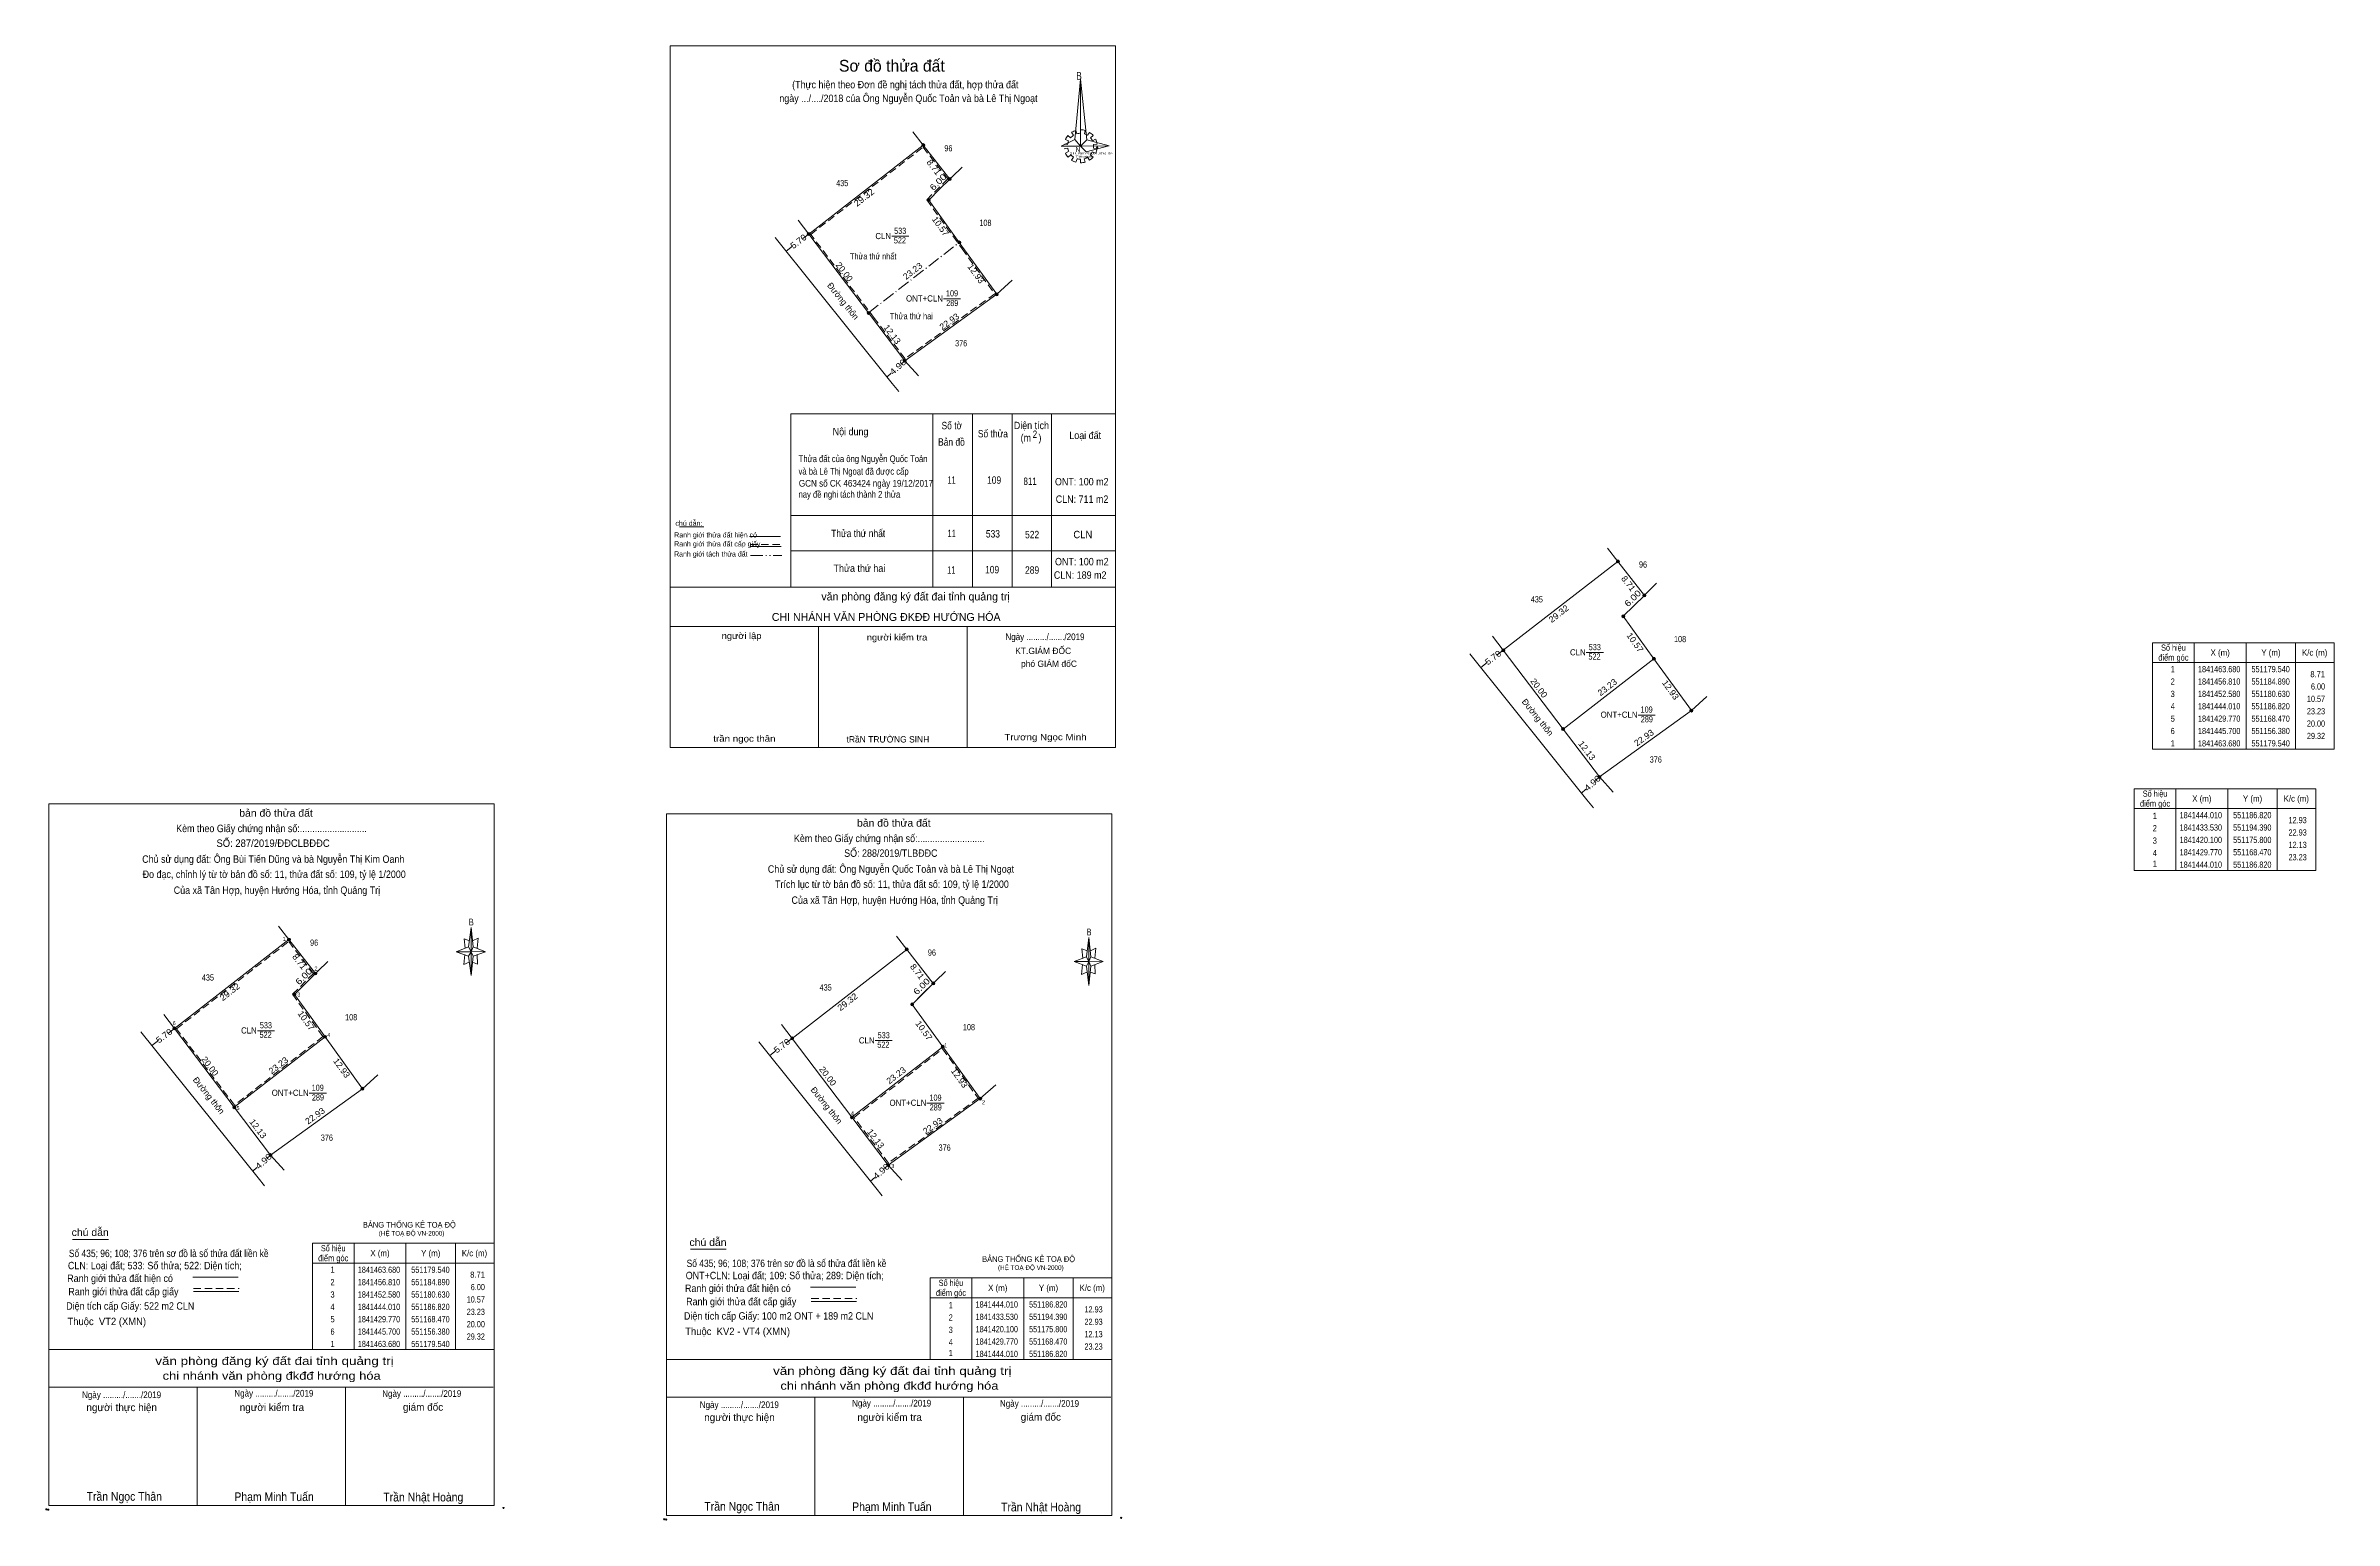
# Model space of a CAD drawing. Header units: metres. Extents: x 547658 to 551324, y 1840541 to 1841634.
# Drawn here: x 550861.8 to 551324.3, y 1841269.9 to 1841567.9 of the extents above; entities that cross this region are included whole.
import ezdxf
from ezdxf.enums import TextEntityAlignment as Align

# ---------------------------------------------------------------- set-up
doc = ezdxf.new("R2010")
doc.units = ezdxf.units.M
doc.header["$LTSCALE"] = 0.5
doc.header["$PDMODE"] = 32
doc.header["$PDSIZE"] = 0.25
for name, pattern in [('DASH_DOUBLE_DOT', [9.2, 5, -1.2, 0.3, -1.2, 0.3, -1.2]), ('DOT_DASHED', [7.7, 5, -1.2, 0.3, -1.2]), ('MEDIUM_DASHED', [4.5, 3, -1.5])]:
    doc.linetypes.add(name, pattern=pattern)
for name, color, linetype, lineweight in [('1', 7, 'Continuous', 13), ('10', 7, 'Continuous', 13), ('17', 7, 'Continuous', 13), ('32', 7, 'Continuous', 13), ('5', 7, 'Continuous', 13), ('6', 7, 'Continuous', 13), ('63', 7, 'Continuous', 13)]:
    doc.layers.add(name, color=color, linetype=linetype, lineweight=lineweight)
doc.layers.add('7', color=7, linetype='Continuous')

msp = doc.modelspace()

# ---------------------------------------------------------------- hatches: boundary and pattern name
at = {"layer": '63'}
for points in [[(551039.46, 1841547.81, 1), (551038.86, 1841547.81, 1)], [(551044.81, 1841540.94, 1), (551044.21, 1841540.94, 1)], [(551040.55, 1841536.71, 1), (551039.95, 1841536.71, 1)], [(551016.3, 1841529.83, 1), (551015.7, 1841529.83, 1)], [(551046.74, 1841528.14, 1), (551046.14, 1841528.14, 1)], [(551054.31, 1841517.66, 1), (551053.71, 1841517.66, 1)], [(551028.39, 1841513.9, 1), (551027.79, 1841513.9, 1)], [(551035.72, 1841504.23, 1), (551035.12, 1841504.23, 1)], [(551179.84, 1841463.68, 1), (551179.24, 1841463.68, 1)], [(551185.19, 1841456.81, 1), (551184.59, 1841456.81, 1)], [(551180.93, 1841452.58, 1), (551180.33, 1841452.58, 1)], [(551156.68, 1841445.7, 1), (551156.08, 1841445.7, 1)], [(551187.12, 1841444.01, 1), (551186.52, 1841444.01, 1)], [(551194.69, 1841433.53, 1), (551194.09, 1841433.53, 1)], [(551168.77, 1841429.77, 1), (551168.17, 1841429.77, 1)], [(551176.1, 1841420.1, 1), (551175.5, 1841420.1, 1)], [(550911.27, 1841387.25, 1), (550910.67, 1841387.25, 1)], [(551036.12, 1841385.24, 1), (551035.52, 1841385.24, 1)], [(550916.62, 1841380.38, 1), (550916.02, 1841380.38, 1)], [(551041.47, 1841378.37, 1), (551040.87, 1841378.37, 1)], [(550912.36, 1841376.15, 1), (550911.76, 1841376.15, 1)], [(551037.21, 1841374.14, 1), (551036.61, 1841374.14, 1)], [(550888.11, 1841369.27, 1), (550887.51, 1841369.27, 1)], [(550918.55, 1841367.58, 1), (550917.95, 1841367.58, 1)], [(551012.96, 1841367.26, 1), (551012.36, 1841367.26, 1)], [(551043.4, 1841365.57, 1), (551042.8, 1841365.57, 1)], [(550926.12, 1841357.1, 1), (550925.52, 1841357.1, 1)], [(551050.97, 1841355.09, 1), (551050.37, 1841355.09, 1)], [(550900.2, 1841353.34, 1), (550899.6, 1841353.34, 1)], [(551025.05, 1841351.33, 1), (551024.45, 1841351.33, 1)], [(550907.53, 1841343.67, 1), (550906.93, 1841343.67, 1)], [(551032.38, 1841341.66, 1), (551031.78, 1841341.66, 1)]]:
    msp.add_hatch(color=256, dxfattribs=at).paths.add_polyline_path(points)

# ---------------------------------------------------------------- linework, layer by layer
at = {"layer": '1'}
for p, q in [((551068.54, 1841548.65), (551067.89, 1841548.92)), ((551068.37, 1841549.74), (551068.91, 1841549.26)), ((551069.52, 1841549.79), (551069.13, 1841550.38)), ((551070.02, 1841550.79), (551070.2, 1841550.08)), ((551070.94, 1841550.2), (551070.96, 1841550.93)), ((551071.9, 1841550.79), (551071.73, 1841550.06)), ((551072.38, 1841549.79), (551072.77, 1841550.38)), ((551073.49, 1841549.74), (551072.95, 1841549.29)), ((551073.34, 1841548.67), (551073.99, 1841548.99)), ((551067.6, 1841548.03), (551068.32, 1841547.92)), ((551068.32, 1841547.19), (551067.6, 1841547.08)), ((551067.89, 1841546.19), (551068.54, 1841546.51)), ((551068.98, 1841545.83), (551068.41, 1841545.37)), ((551069.13, 1841544.76), (551069.5, 1841545.39)), ((551070.24, 1841545.05), (551070.02, 1841544.35)), ((551070.59, 1841547.6), (551071.29, 1841547.6)), ((551070.94, 1841544.23), (551070.94, 1841544.94)), ((551071.66, 1841545.05), (551071.88, 1841544.37)), ((551072.77, 1841544.76), (551072.38, 1841545.37)), ((551072.9, 1841545.83), (551073.49, 1841545.39)), ((551074.02, 1841546.17), (551073.3, 1841546.44)), ((551074.3, 1841548.03), (551073.56, 1841547.92)), ((551073.56, 1841547.19), (551074.3, 1841547.08)), ((551012.36, 1841493.49), (551078.01, 1841493.49)), ((551012.36, 1841493.49), (551012.36, 1841458.44)), ((551041.1, 1841493.49), (551041.1, 1841458.44)), ((551049.1, 1841493.49), (551049.1, 1841458.44)), ((551057.1, 1841493.49), (551057.1, 1841458.44)), ((551065.1, 1841493.49), (551065.1, 1841458.44)), ((551012.36, 1841472.92), (551078.01, 1841472.92)), ((551012.36, 1841465.78), (551078.06, 1841465.78)), ((550988.01, 1841458.45), (551078.01, 1841458.45)), ((550988.01, 1841457.67), (550988.01, 1841426.08)), ((551012.36, 1841458.44), (551078.01, 1841458.44)), ((550988.01, 1841450.51), (551078.01, 1841450.51)), ((551018.01, 1841450.51), (551018.01, 1841426.08)), ((551048.01, 1841450.51), (551048.01, 1841426.08))]:
    msp.add_line(p, q, dxfattribs=at)
for points in [[(550988.01, 1841426.08), (550988.01, 1841567.88), (551078.01, 1841567.88), (551078.01, 1841426.08)], [(550988.01, 1841426.08), (550988.01, 1841567.88), (551078.01, 1841567.88), (551078.01, 1841426.08)], [(551070.9, 1841561.13), (551070.94, 1841547.62), (551069.76, 1841548.97)], [(551070.9, 1841561.13), (551070.94, 1841547.62), (551072.18, 1841548.88)], [(551067.01, 1841547.62), (551069.76, 1841548.97), (551070.94, 1841547.62)], [(551076.7, 1841547.67), (551070.94, 1841547.62), (551072.18, 1841548.88)], [(551076.66, 1841547.69), (551072.07, 1841546.46), (551070.94, 1841547.62)], [(551179.54, 1841463.68), (551184.89, 1841456.81), (551180.63, 1841452.58), (551186.82, 1841444.01), (551168.47, 1841429.77), (551156.38, 1841445.7)], [(551186.82, 1841444.01), (551194.39, 1841433.53), (551175.8, 1841420.1), (551168.47, 1841429.77)], [(550910.97, 1841387.25), (550916.32, 1841380.38), (550912.06, 1841376.15), (550918.25, 1841367.58), (550899.9, 1841353.34), (550887.81, 1841369.27)], [(551035.82, 1841385.24), (551041.17, 1841378.37), (551036.91, 1841374.14), (551043.1, 1841365.57), (551024.75, 1841351.33), (551012.66, 1841367.26)], [(550918.25, 1841367.58), (550925.82, 1841357.1), (550907.23, 1841343.67), (550899.9, 1841353.34)], [(551043.1, 1841365.57), (551050.67, 1841355.09), (551032.08, 1841341.66), (551024.75, 1841351.33)]]:
    msp.add_lwpolyline(points, close=True, dxfattribs=at)
at = {"layer": '1', "linetype": 'MEDIUM_DASHED'}
for points in [[(551029.33, 1841512.76), (551016.42, 1841529.77), (551039.11, 1841547.39), (551044.11, 1841540.97), (551039.86, 1841536.74), (551046.99, 1841526.87)], [(551046.99, 1841526.87), (551053.59, 1841517.73), (551035.48, 1841504.64), (551029.33, 1841512.76)]]:
    msp.add_lwpolyline(points, dxfattribs=at)
for points in [[(550910.92, 1841386.83), (550915.92, 1841380.41), (550911.67, 1841376.18), (550917.84, 1841367.64), (550899.96, 1841353.76), (550888.23, 1841369.21)], [(551043.04, 1841365.14), (551050.25, 1841355.16), (551032.14, 1841342.07), (551025.17, 1841351.27)]]:
    msp.add_lwpolyline(points, close=True, dxfattribs=at)
at = {"layer": '1'}
for centre, major_axis, start_param, end_param in [((551070.9514, 1841547.5776), (3.3649, 0), 2.43958176, 2.72400246), ((551070.9514, 1841547.5776), (2.6372, 0), 2.13373541, 2.44496261), ((551070.9514, 1841547.5776), (3.3649, 0), 1.84955988, 2.13900916), ((551070.9514, 1841547.5776), (2.6372, 0), 1.56985589, 1.85611068), ((551070.9514, 1841547.5776), (3.3649, 0), 1.27924208, 1.56332225), ((551070.9514, 1841547.5776), (2.6372, 0), 1.00270906, 1.2755622), ((551070.9514, 1841547.5776), (3.3649, 0), 0.71056237, 0.99687234), ((551070.9514, 1841547.5776), (2.6372, 0), 0.42678376, 0.70646463), ((551070.9514, 1841547.5776), (3.3649, 0), 0.1390515, 0.43393316), ((551070.9514, 1841547.5776), (3.3649, 0), 3.56988637, 3.85691866), ((551070.9514, 1841547.5776), (2.6372, 0), 2.72368549, 3.01515824), ((551070.9514, 1841547.5776), (2.6372, 0), 3.28229955, 3.56105054), ((551070.9514, 1841547.5776), (2.6372, 0), 3.86077574, 4.13258255), ((551070.9321, 1841547.5576), (3.3649, 0), 4.1470906, 4.43659307), ((551070.9514, 1841547.5776), (2.6372, 0), 4.43854677, 4.71314001), ((551070.9514, 1841547.5776), (3.3649, 0), 4.71301008, 4.99761054), ((551070.9514, 1841547.5776), (2.6372, 0), 4.99087134, 5.28933161), ((551070.9514, 1841547.5776), (3.3649, 0), 5.28561416, 5.56798705), ((551070.9514, 1841547.5776), (2.6372, 0), 5.56137327, 5.83951437), ((551070.9514, 1841547.5776), (2.6372, 0), 6.13558388, 6.41618463), ((551070.9514, 1841547.5776), (3.3649, 0), 5.85230288, 6.13839648)]:
    msp.add_ellipse(centre, major_axis=major_axis, ratio=0.995001, start_param=start_param, end_param=end_param, dxfattribs=at)
msp.add_point((551074.3, 1841547.35), dxfattribs=at)
at = {"layer": '10'}
for p, q in [((551037.06, 1841550.5), (551039.16, 1841547.81)), ((551039.16, 1841547.81), (551044.51, 1841540.94)), ((551044.51, 1841540.94), (551044.97, 1841541.39)), ((551044.97, 1841541.39), (551046.99, 1841543.38)), ((551013.85, 1841532.67), (551016, 1841529.83)), ((551035.42, 1841504.23), (551054.01, 1841517.66)), ((551057.13, 1841520.48), (551054.01, 1841517.66)), ((551035.42, 1841504.23), (551038.19, 1841501.18)), ((551177.44, 1841466.37), (551179.54, 1841463.68)), ((551179.54, 1841463.68), (551184.89, 1841456.81)), ((551184.89, 1841456.81), (551185.35, 1841457.26)), ((551185.35, 1841457.26), (551187.37, 1841459.25)), ((551154.23, 1841448.54), (551156.38, 1841445.7)), ((551175.8, 1841420.1), (551194.39, 1841433.53)), ((551197.51, 1841436.35), (551194.39, 1841433.53)), ((551175.8, 1841420.1), (551178.57, 1841417.05)), ((550908.87, 1841389.94), (550910.97, 1841387.25)), ((550910.97, 1841387.25), (550916.32, 1841380.38)), ((551033.72, 1841387.93), (551035.82, 1841385.24)), ((550916.78, 1841380.83), (550918.8, 1841382.82)), ((551035.82, 1841385.24), (551041.17, 1841378.37)), ((550916.32, 1841380.38), (550916.78, 1841380.83)), ((551041.17, 1841378.37), (551041.63, 1841378.82)), ((551041.63, 1841378.82), (551043.65, 1841380.81)), ((550885.66, 1841372.11), (550887.81, 1841369.27)), ((551010.51, 1841370.1), (551012.66, 1841367.26)), ((550928.94, 1841359.92), (550925.82, 1841357.1)), ((550907.23, 1841343.67), (550925.82, 1841357.1)), ((551032.08, 1841341.66), (551050.67, 1841355.09)), ((551053.79, 1841357.91), (551050.67, 1841355.09)), ((550907.23, 1841343.67), (550910, 1841340.62)), ((551032.08, 1841341.66), (551034.85, 1841338.61))]:
    msp.add_line(p, q, dxfattribs=at)
for points in [[(551016, 1841529.83), (551028.09, 1841513.9), (551035.42, 1841504.23)], [(551156.38, 1841445.7), (551168.47, 1841429.77), (551175.8, 1841420.1)], [(550887.81, 1841369.27), (550899.9, 1841353.34), (550907.23, 1841343.67)], [(551012.66, 1841367.26), (551024.75, 1841351.33), (551032.08, 1841341.66)]]:
    msp.add_lwpolyline(points, dxfattribs=at)
at = {"layer": '17'}
for p, q in [((550989.87, 1841470.63), (550994.84, 1841470.63)), ((550867.25, 1841326.64), (550874.49, 1841326.64)), ((550992.1, 1841324.63), (550999.34, 1841324.63))]:
    msp.add_line(p, q, dxfattribs=at)
at = {"layer": '32'}
for p, q in [((551016, 1841529.83), (551039.16, 1841547.81)), ((551032.9, 1841499.63), (551009.25, 1841529.13)), ((551034.2, 1841498.01), (551032.9, 1841499.63)), ((551156.38, 1841445.7), (551179.54, 1841463.68)), ((551173.28, 1841415.5), (551149.63, 1841445)), ((551168.47, 1841429.77), (551186.82, 1841444.01)), ((551174.58, 1841413.88), (551173.28, 1841415.5)), ((550887.81, 1841369.27), (550910.97, 1841387.25)), ((551012.66, 1841367.26), (551035.82, 1841385.24)), ((550904.71, 1841339.07), (550881.06, 1841368.57)), ((550899.9, 1841353.34), (550918.25, 1841367.58)), ((551029.56, 1841337.06), (551005.91, 1841366.56)), ((551024.75, 1841351.33), (551043.1, 1841365.57)), ((550906.01, 1841337.45), (550904.71, 1841339.07)), ((551030.86, 1841335.44), (551029.56, 1841337.06))]:
    msp.add_line(p, q, dxfattribs=at)
at = {"layer": '32', "linetype": 'DOT_DASHED'}
msp.add_line((551028.09, 1841513.9), (551046.44, 1841528.14), dxfattribs=at)
at = {"layer": '32'}
for points in [[(551040.25, 1841536.71), (551042.44, 1841538.88), (551044.51, 1841540.94)], [(551040.25, 1841536.71), (551046.44, 1841528.14), (551054.01, 1841517.66)], [(551180.63, 1841452.58), (551182.82, 1841454.75), (551184.89, 1841456.81)], [(551180.63, 1841452.58), (551186.82, 1841444.01), (551194.39, 1841433.53)], [(550912.06, 1841376.15), (550914.25, 1841378.32), (550916.32, 1841380.38)], [(551036.91, 1841374.14), (551039.1, 1841376.31), (551041.17, 1841378.37)], [(550912.06, 1841376.15), (550918.25, 1841367.58), (550925.82, 1841357.1)], [(551036.91, 1841374.14), (551043.1, 1841365.57), (551050.67, 1841355.09)]]:
    msp.add_lwpolyline(points, dxfattribs=at)
at = {"layer": '5'}
for p, q in [((550947.28, 1841385.79), (550947.78, 1841389.69)), ((551072.13, 1841383.78), (551072.63, 1841387.68)), ((550947.28, 1841383.89), (550944.78, 1841384.79)), ((550948.18, 1841383.89), (550947.78, 1841379.99)), ((550949.08, 1841382.29), (550948.08, 1841382.69)), ((550948.18, 1841385.79), (550950.68, 1841384.79)), ((550948.98, 1841384.19), (550949.08, 1841382.29)), ((551072.13, 1841381.88), (551069.63, 1841382.78)), ((551073.03, 1841383.78), (551075.53, 1841382.78)), ((551073.03, 1841381.88), (551072.63, 1841377.98)), ((551073.93, 1841380.28), (551072.93, 1841380.68)), ((551073.83, 1841382.18), (551073.93, 1841380.28)), ((550862.41, 1841304.35), (550952.41, 1841304.35)), ((550987.26, 1841302.34), (551077.26, 1841302.34)), ((550862.41, 1841296.75), (550952.21, 1841296.75)), ((550862.41, 1841296.75), (550952.21, 1841296.75)), ((550862.41, 1841296.75), (550952.21, 1841296.75)), ((550892.41, 1841272.85), (550892.41, 1841296.75)), ((550922.41, 1841272.85), (550922.41, 1841296.75)), ((550987.26, 1841294.74), (551077.06, 1841294.74)), ((550987.26, 1841294.74), (551077.06, 1841294.74)), ((550987.26, 1841294.74), (551077.06, 1841294.74)), ((551017.26, 1841270.84), (551017.26, 1841294.74)), ((551047.26, 1841270.84), (551047.26, 1841294.74))]:
    msp.add_line(p, q, dxfattribs=at)
for points in [[(550988.02, 1841567.89), (551078.02, 1841567.89), (551078.02, 1841426.09), (550988.02, 1841426.09)], [(550862.41, 1841414.65), (550952.41, 1841414.65), (550952.41, 1841272.85), (550862.41, 1841272.85)], [(550987.26, 1841412.64), (551077.26, 1841412.64), (551077.26, 1841270.84), (550987.26, 1841270.84)], [(550947.78, 1841389.69), (550948.18, 1841385.79), (550947.78, 1841384.79)], [(551072.63, 1841387.68), (551073.03, 1841383.78), (551072.63, 1841382.78)], [(550947.78, 1841384.79), (550944.78, 1841384.79), (550947.28, 1841385.79), (550948.18, 1841383.89), (550950.68, 1841384.79), (550947.78, 1841384.89)], [(550947.78, 1841384.79), (550947.78, 1841379.99), (550947.28, 1841383.89)], [(551072.63, 1841382.78), (551069.63, 1841382.78), (551072.13, 1841383.78), (551073.03, 1841381.88), (551075.53, 1841382.78), (551072.63, 1841382.88)], [(551072.63, 1841382.78), (551072.63, 1841377.98), (551072.13, 1841381.88)]]:
    msp.add_lwpolyline(points, close=True, dxfattribs=at)
for points in [[(550947.48, 1841386.99), (550946.38, 1841387.39), (550946.58, 1841385.49)], [(550948.08, 1841386.99), (550949.18, 1841387.49), (550948.98, 1841385.49)], [(550947.78, 1841384.79), (550947.28, 1841385.79), (550944.78, 1841384.79)], [(550946.48, 1841384.19), (550946.28, 1841382.19), (550947.38, 1841382.69)], [(550947.78, 1841384.79), (550948.18, 1841383.89), (550950.68, 1841384.79)], [(551072.63, 1841382.78), (551072.13, 1841383.78), (551069.63, 1841382.78)], [(551072.33, 1841384.98), (551071.23, 1841385.38), (551071.43, 1841383.48)], [(551072.63, 1841382.78), (551073.03, 1841381.88), (551075.53, 1841382.78)], [(551072.93, 1841384.98), (551074.03, 1841385.48), (551073.83, 1841383.48)], [(551071.33, 1841382.18), (551071.13, 1841380.18), (551072.23, 1841380.68)], [(550952.41, 1841272.85), (550862.41, 1841272.85), (550862.41, 1841296.75)], [(551077.26, 1841270.84), (550987.26, 1841270.84), (550987.26, 1841294.74)]]:
    msp.add_lwpolyline(points, dxfattribs=at)
for p in [(550861.94, 1841272.07), (550862.34, 1841272.01), (550986.79, 1841270.06), (550987.19, 1841270)]:
    msp.add_point(p, dxfattribs=at)
at = {"layer": '6'}
for p, q in [((551004.06, 1841468.71), (551010.33, 1841468.71)), ((551004.16, 1841466.7), (551010.42, 1841466.7)), ((550891.54, 1841319.02), (550900.68, 1841319.02)), ((550891.68, 1841316.08), (550900.82, 1841316.08)), ((551016.39, 1841317.01), (551025.53, 1841317.01)), ((551016.53, 1841314.07), (551025.67, 1841314.07))]:
    msp.add_line(p, q, dxfattribs=at)
at = {"layer": '6', "linetype": 'MEDIUM_DASHED'}
for p, q in [((551004.16, 1841467.12), (551010.47, 1841467.12)), ((550891.68, 1841316.7), (550900.88, 1841316.7)), ((551016.53, 1841314.69), (551025.73, 1841314.69))]:
    msp.add_line(p, q, dxfattribs=at)
at = {"layer": '6'}
for p in [(550954.31, 1841272.35), (551079.16, 1841270.34)]:
    msp.add_point(p, dxfattribs=at)
at = {"layer": '63'}
for p, q in [((551011.46, 1841526.38), (551012.76, 1841527.37)), ((551014.79, 1841528.91), (551016, 1841529.83)), ((551032.77, 1841529.38), (551036.23, 1841529.38)), ((551043.25, 1841516.75), (551046.71, 1841516.75)), ((551034.66, 1841503.54), (551035.42, 1841504.23)), ((551031.83, 1841500.97), (551032.69, 1841501.75)), ((551296.01, 1841447.24), (551296.01, 1841425.74)), ((551306.51, 1841447.24), (551306.51, 1841425.74)), ((551316.51, 1841447.24), (551316.51, 1841425.74)), ((551151.84, 1841442.25), (551153.14, 1841443.24)), ((551155.17, 1841444.78), (551156.38, 1841445.7)), ((551173.15, 1841445.25), (551176.61, 1841445.25)), ((551287.61, 1841443.24), (551324.31, 1841443.24)), ((551183.63, 1841432.62), (551187.09, 1841432.62)), ((551175.04, 1841419.41), (551175.8, 1841420.1)), ((551172.21, 1841416.84), (551173.07, 1841417.62)), ((551292.3, 1841417.73), (551292.3, 1841401.23)), ((551302.8, 1841417.73), (551302.8, 1841401.23)), ((551312.8, 1841417.73), (551312.8, 1841401.23)), ((551283.9, 1841413.73), (551320.6, 1841413.73)), ((550886.6, 1841368.35), (550887.81, 1841369.27)), ((550904.58, 1841368.82), (550908.04, 1841368.82)), ((550883.27, 1841365.82), (550884.57, 1841366.81)), ((551008.12, 1841363.81), (551009.42, 1841364.8)), ((551011.45, 1841366.34), (551012.66, 1841367.26)), ((551029.43, 1841366.81), (551032.89, 1841366.81)), ((550915.06, 1841356.19), (550918.52, 1841356.19)), ((551039.91, 1841354.18), (551043.37, 1841354.18)), ((550903.64, 1841340.41), (550904.5, 1841341.19)), ((550906.47, 1841342.98), (550907.23, 1841343.67)), ((551031.32, 1841340.97), (551032.08, 1841341.66)), ((551028.49, 1841338.4), (551029.35, 1841339.18)), ((550924.11, 1841325.85), (550924.11, 1841304.35)), ((550934.61, 1841325.85), (550934.61, 1841304.35)), ((550944.61, 1841325.85), (550944.61, 1841304.35)), ((550915.71, 1841321.85), (550952.41, 1841321.85)), ((551048.96, 1841318.84), (551048.96, 1841302.34)), ((551059.46, 1841318.84), (551059.46, 1841302.34)), ((551069.46, 1841318.84), (551069.46, 1841302.34)), ((551040.56, 1841314.84), (551077.26, 1841314.84))]:
    msp.add_line(p, q, dxfattribs=at)
at = {"layer": '63', "linetype": 'DASH_DOUBLE_DOT'}
msp.add_line((551004.25, 1841464.89), (551010.55, 1841464.89), dxfattribs=at)
at = {"layer": '63'}
for points in [[(551287.61, 1841447.24), (551324.31, 1841447.24), (551324.31, 1841425.74), (551287.61, 1841425.74)], [(551283.9, 1841417.73), (551320.6, 1841417.73), (551320.6, 1841401.23), (551283.9, 1841401.23)], [(550915.71, 1841325.85), (550952.41, 1841325.85), (550952.41, 1841304.35), (550915.71, 1841304.35)], [(551040.56, 1841318.84), (551077.26, 1841318.84), (551077.26, 1841302.34), (551040.56, 1841302.34)]]:
    msp.add_lwpolyline(points, close=True, dxfattribs=at)
for centre in [(551039.16, 1841547.81), (551044.51, 1841540.94), (551040.25, 1841536.71), (551016, 1841529.83), (551046.44, 1841528.14), (551054.01, 1841517.66), (551028.09, 1841513.9), (551035.42, 1841504.23), (551179.54, 1841463.68), (551184.89, 1841456.81), (551180.63, 1841452.58), (551156.38, 1841445.7), (551186.82, 1841444.01), (551194.39, 1841433.53), (551168.47, 1841429.77), (551175.8, 1841420.1), (550910.97, 1841387.25), (551035.82, 1841385.24), (550916.32, 1841380.38), (551041.17, 1841378.37), (550912.06, 1841376.15), (551036.91, 1841374.14), (550887.81, 1841369.27), (550918.25, 1841367.58), (551012.66, 1841367.26), (551043.1, 1841365.57), (550925.82, 1841357.1), (551050.67, 1841355.09), (550899.9, 1841353.34), (551024.75, 1841351.33), (550907.23, 1841343.67), (551032.08, 1841341.66)]:
    msp.add_circle(centre, 0.3, dxfattribs=at)

# ---------------------------------------------------------------- texts
at = {"layer": '1'}
msp.add_text('Sơ đồ thửa đất', height=2.38, dxfattribs=at).set_placement((551032.81, 1841562.66), align=Align.CENTER)
for s, height, width, p in [('B', 1.585, 0.8, (551070.06, 1841561.02)), ('CHI NHÁNH VPĐKĐĐ-HƯỚNG HÓA', 0.3749, 0.95, (551068.75, 1841545.95)), ('TỈNH quảng trị', 0.375, 1.05, (551069.96, 1841545.3)), ('N', 0.9904, 0.9, (551069.9, 1841546.45)), ('BẢNG THỐNG KÊ TOẠ ĐỘ ', 1.15, 0.95, (550925.91, 1841329.02)), ('(HỆ TOẠ ĐỘ VN-2000)', 0.93, 0.9, (550929.11, 1841327.4)), ('BẢNG THỐNG KÊ TOẠ ĐỘ ', 1.15, 0.95, (551051.06, 1841322.09)), ('(HỆ TOẠ ĐỘ VN-2000)', 0.93, 0.9, (551054.26, 1841320.47))]:
    msp.add_text(s, height=height, dxfattribs=dict(at, width=width)).set_placement(p)
for s, width, p in [('435', 0.85, (551022.775, 1841539.51)), ('533', 0.85, (551034.495, 1841529.86)), ('CLN', 0.95, (551031.065, 1841528.81)), ('522', 0.85, (551034.435, 1841527.94)), ('ONT+CLN', 0.95, (551039.4, 1841516.2)), ('109', 0.85, (551044.97, 1841517.23)), ('289', 0.85, (551045.01, 1841515.27)), ('435', 0.85, (551163.155, 1841455.38)), ('533', 0.85, (551174.875, 1841445.73)), ('CLN', 0.95, (551171.445, 1841444.68)), ('522', 0.85, (551174.815, 1841443.81)), ('ONT+CLN', 0.95, (551179.78, 1841432.07)), ('109', 0.85, (551185.35, 1841433.1)), ('289', 0.85, (551185.39, 1841431.14)), ('435', 0.85, (550894.585, 1841378.95)), ('435', 0.85, (551019.435, 1841376.94)), ('CLN', 0.95, (550902.875, 1841368.25)), ('522', 0.85, (550906.245, 1841367.38)), ('533', 0.85, (550906.305, 1841369.3)), ('533', 0.85, (551031.155, 1841367.29)), ('CLN', 0.95, (551027.725, 1841366.24)), ('522', 0.85, (551031.095, 1841365.37)), ('ONT+CLN', 0.95, (550911.21, 1841355.64)), ('109', 0.85, (550916.78, 1841356.67)), ('289', 0.85, (550916.82, 1841354.71)), ('ONT+CLN', 0.95, (551036.06, 1841353.63)), ('109', 0.85, (551041.63, 1841354.66)), ('289', 0.85, (551041.67, 1841352.7))]:
    msp.add_text(s, height=1.25, dxfattribs=dict(at, width=width)).set_placement(p, align=Align.CENTER)
for s, height, p in [('văn phòng đăng ký đất đai tỉnh quảng trị', 1.6, (551056.63, 1841455.78)), ('CHI NHÁNH VĂN PHÒNG ĐKĐĐ HƯỚNG HÓA', 1.6, (551054.77, 1841451.64)), ('KT.GIÁM ĐỐC', 1.28, (551069.05, 1841444.95)), ('phó GIÁM đốC', 1.28, (551070.22, 1841442.35)), ('tRầN TRƯỜNG SINH', 1.28, (551040.37, 1841427.07))]:
    msp.add_text(s, height=height, dxfattribs=at).set_placement(p, align=Align.RIGHT)
for s, width, p in [('người lập', 1.1, (551006.46, 1841448)), ('người kiểm tra', 1.1, (551039.96, 1841447.69)), ('trần ngọc thân', 1.15, (551009.3, 1841427.22)), ('Trương Ngọc Minh', 1.15, (551072.17, 1841427.52))]:
    msp.add_text(s, height=1.28, dxfattribs=dict(at, width=width)).set_placement(p, align=Align.RIGHT)
at = {"layer": '32'}
for s, width, p in [('1', 0.85, (550910.025, 1841386.98)), ('2', 0.9, (550916.43, 1841380.98)), ('3', 0.9, (550912.965, 1841375.73)), ('6', 0.9, (550887.77, 1841369.95)), ('4', 0.9, (550919.015, 1841367.55)), ('1', 0.85, (551043.705, 1841365.47)), ('2', 0.9, (551051.32, 1841353.94)), ('5', 0.9, (550900.66, 1841352.77)), ('4', 0.9, (551024.845, 1841351.72)), ('3', 0.9, (551032.995, 1841341.06))]:
    msp.add_text(s, height=0.8, dxfattribs=dict(at, width=width)).set_placement(p, align=Align.CENTER)
at = {"layer": '5'}
for s, height, width, p in [('Kèm theo Giấy chứng nhận số:...........................', 1.5, 0.9, (550907.43, 1841408.95)), ('bản đồ thửa đất', 1.5, 1.05, (550908.35, 1841412.07)), ('bản đồ thửa đất', 1.5, 1.05, (551033.2, 1841410.06)), ('SỐ: 287/2019/ĐĐCLBĐĐC', 1.5, 0.95, (550907.755, 1841405.97)), ('Kèm theo Giấy chứng nhận số:...........................', 1.5, 0.9, (551032.28, 1841406.94)), ('SỐ: 288/2019/TLBĐĐC', 1.5, 0.9, (551032.6, 1841403.96)), ('Chủ sử dụng đất: Ông Bùi Tiến Dũng và bà Nguyễn Thị Kim Oanh', 1.5, 0.9, (550907.795, 1841402.75)), ('Đo đạc, chỉnh lý từ tờ bản đồ số: 11, thửa đất số: 109, tỷ lệ 1/2000 ', 1.5, 0.9, (550908.23, 1841399.69)), ('Chủ sử dụng đất: Ông Nguyễn Quốc Toản và bà Lê Thị Ngoạt', 1.5, 0.9, (551032.635, 1841400.74)), ('Của xã Tân Hợp, huyện Hướng Hóa, tỉnh Quảng Trị', 1.5, 0.9, (550908.53, 1841396.47)), ('Trích lục từ tờ bản đồ số: 11, thửa đất số: 109, tỷ lệ 1/2000 ', 1.5, 0.9, (551033.075, 1841397.68)), ('Của xã Tân Hợp, huyện Hướng Hóa, tỉnh Quảng Trị', 1.5, 0.9, (551033.38, 1841394.46)), ('B', 1.378, 0.75, (550947.815, 1841390.09)), ('B', 1.378, 0.75, (551072.665, 1841388.08)), ('văn phòng đăng ký đất đai tỉnh quảng trị', 1.62, 1.25, (550908.04, 1841301.26)), ('chi nhánh văn phòng đkđđ hướng hóa', 1.62, 1.2, (550907.465, 1841298.27)), ('văn phòng đăng ký đất đai tỉnh quảng trị', 1.62, 1.25, (551032.89, 1841299.25)), ('Ngày ........./......./2019', 1.35, 0.9, (550877.135, 1841294.55)), ('Ngày ........./......./2019', 1.35, 0.9, (550907.915, 1841294.87)), ('Ngày ........./......./2019', 1.35, 0.9, (550937.795, 1841294.81)), ('chi nhánh văn phòng đkđđ hướng hóa', 1.62, 1.2, (551032.315, 1841296.26)), ('Ngày ........./......./2019', 1.35, 0.9, (551001.985, 1841292.54)), ('Ngày ........./......./2019', 1.35, 0.9, (551032.765, 1841292.86)), ('Ngày ........./......./2019', 1.35, 0.9, (551062.645, 1841292.8)), ('Trần Ngọc Thân', 1.75, 0.9, (550877.68, 1841273.81)), ('Phạm Minh Tuấn', 1.75, 0.9, (550907.955, 1841273.75)), ('Trần Nhật Hoàng', 1.75, 0.9, (550938.115, 1841273.67)), ('Trần Ngọc Thân', 1.75, 0.9, (551002.525, 1841271.8)), ('Phạm Minh Tuấn', 1.75, 0.9, (551032.805, 1841271.74)), ('Trần Nhật Hoàng', 1.75, 0.9, (551062.965, 1841271.66))]:
    msp.add_text(s, height=height, dxfattribs=dict(at, width=width)).set_placement(p, align=Align.CENTER)
for s, p in [('người thực hiện', (550877.16, 1841291.93)), ('người kiểm tra', (550907.515, 1841291.95)), ('giám đốc', (550938.065, 1841292.01)), ('người thực hiện', (551002.01, 1841289.92)), ('người kiểm tra', (551032.365, 1841289.94)), ('giám đốc', (551062.915, 1841290))]:
    msp.add_text(s, height=1.5, dxfattribs=at).set_placement(p, align=Align.CENTER)
at = {"layer": '6'}
for s, height, width, p in [('Nội dung', 1.5, 0.9, (551020.85, 1841489.16)), ('Bản đồ', 1.5, 0.85, (551042.15, 1841487.06)), ('Số tờ', 1.5, 0.85, (551042.85, 1841490.38)), ('Số thửa', 1.5, 0.85, (551050.19, 1841488.74)), ('Diện tích', 1.5, 0.9, (551057.45, 1841490.4)), ('(m   )', 1.5, 0.9, (551058.83, 1841487.9)), ('2', 1.5, 0.8, (551061.27, 1841488.62)), ('Loại đất', 1.5, 0.9, (551068.67, 1841488.4)), ('Thửa đất của ông Nguyễn Quốc Toản', 1.36, 0.85, (551013.97, 1841483.74)), ('và bà Lê Thị Ngoạt đã được cấp ', 1.36, 0.85, (551013.95, 1841481.2)), ('GCN số CK 463424 ngày 19/12/2017', 1.36, 0.9, (551014.01, 1841478.78)), ('11', 1.5, 0.75, (551044.05, 1841479.36)), ('109', 1.5, 0.85, (551052.05, 1841479.36)), ('811', 1.5, 0.8, (551059.41, 1841479.12)), ('ONT: 100 m2', 1.5, 0.9, (551065.77, 1841479.04)), ('nay đề nghi tách thành 2 thửa', 1.36, 0.85, (551013.95, 1841476.55)), ('CLN: 711 m2', 1.5, 0.9, (551065.93, 1841475.5)), ('Thửa thứ nhất', 1.5, 0.85, (551020.55, 1841468.58)), ('Ranh giới tách thửa đất', 1.029, 0.9, (550988.8, 1841464.66)), ('Ranh giới thửa đất cấp giấy', 1.029, 0.9, (550988.81, 1841466.7)), ('Ranh giới thửa đất hiện có ', 1.029, 0.9, (550988.82, 1841468.51)), ('11', 1.5, 0.75, (551044.07, 1841468.58)), ('533', 1.5, 0.85, (551051.81, 1841468.5)), ('522', 1.5, 0.85, (551059.73, 1841468.34)), ('CLN', 1.5, 0.95, (551069.5, 1841468.35)), ('Thửa thứ hai', 1.5, 0.9, (551021.03, 1841461.54)), ('11', 1.5, 0.75, (551043.99, 1841461.18)), ('109', 1.5, 0.85, (551051.65, 1841461.26)), ('289', 1.5, 0.85, (551059.73, 1841461.18)), ('CLN: 189 m2', 1.5, 0.9, (551065.55, 1841460.16)), ('ONT: 100 m2', 1.5, 0.9, (551065.78, 1841462.88)), ('chú dẫn', 1.5, 1.05, (550867.05, 1841327.32)), ('chú dẫn', 1.5, 1.05, (550991.9, 1841325.31)), ('CLN: Loại đất; 533: Số thửa; 522: Diện tích;', 1.5, 0.9, (550866.3, 1841320.6)), ('Số 435; 96; 108; 376 trên sơ đồ là số thửa đất liền kề', 1.5, 0.85, (550866.48, 1841323.06)), ('Số 435; 96; 108; 376 trên sơ đồ là số thửa đất liền kề', 1.5, 0.85, (550991.33, 1841321.05)), ('Ranh giới thửa đất hiện có ', 1.5, 0.9, (550866.15, 1841318.02)), ('Ranh giới thửa đất hiện có ', 1.5, 0.9, (550991, 1841316.01)), ('ONT+CLN: Loại đất; 109: Số thửa; 289: Diện tích;', 1.5, 0.9, (550991.15, 1841318.59)), ('Diện tích cấp Giấy: 522 m2 CLN', 1.5, 0.9, (550865.94, 1841312.43)), ('Ranh giới thửa đất cấp giấy', 1.5, 0.9, (550866.38, 1841315.34)), ('Ranh giới thửa đất cấp giấy', 1.5, 0.9, (550991.23, 1841313.33)), ('Thuộc  VT2 (XMN)', 1.5, 0.95, (550866.2, 1841309.31)), ('Diện tích cấp Giấy: 100 m2 ONT + 189 m2 CLN', 1.5, 0.9, (550990.79, 1841310.42)), ('Thuộc  KV2 - VT4 (XMN)', 1.5, 0.95, (550991.05, 1841307.3))]:
    msp.add_text(s, height=height, dxfattribs=dict(at, width=width)).set_placement(p)
msp.add_text('chú dẫn:', height=1.029, dxfattribs=at).set_placement((550989.07, 1841470.87))
at = {"layer": '6', "width": 0.9}
msp.add_text('Ngày ........./......./2019', height=1.35, dxfattribs=at).set_placement((551063.755, 1841447.76), align=Align.CENTER)
at = {"layer": '63'}
for s, rotation, width, p in [('8.71', 307.91, 1.05, (551040.7822, 1841542.949)), ('6.00', 44.798, 1.2, (551042.5896, 1841539.8895)), ('29.32', 37.824, 1.1, (551027.5717, 1841536.7165)), ('10.57', 305.84, 1.05, (551042.1203, 1841531.0459)), ('5.70', 37.232, 1.1, (551014.3069, 1841527.8475)), ('20.00', 307.197, 1.05, (551022.7029, 1841521.8278)), ('23.23', 37.812, 1.05, (551037.3968, 1841521.8666)), ('12.93', 305.842, 1.05, (551049.2967, 1841521.471)), ('22.93', 35.846, 1.05, (551044.789, 1841511.6569)), ('12.13', 307.163, 1.05, (551032.3925, 1841509.1925)), ('4.90', 42.242, 1.15, (551034.4448, 1841502.5202)), ('8.71', 307.91, 1.05, (551181.1622, 1841458.819)), ('6.00', 44.798, 1.2, (551182.9696, 1841455.7595)), ('29.32', 37.824, 1.1, (551167.9517, 1841452.5865)), ('10.57', 305.84, 1.05, (551182.5003, 1841446.9159)), ('5.70', 37.232, 1.1, (551154.6869, 1841443.7175)), ('20.00', 307.197, 1.05, (551163.0829, 1841437.6978)), ('23.23', 37.812, 1.05, (551177.7768, 1841437.7366)), ('12.93', 305.842, 1.05, (551189.6767, 1841437.341)), ('22.93', 35.846, 1.05, (551185.169, 1841427.5269)), ('12.13', 307.163, 1.05, (551172.7725, 1841425.0625)), ('4.90', 42.242, 1.15, (551174.8248, 1841418.3902)), ('8.71', 307.91, 1.05, (550912.5922, 1841382.389)), ('8.71', 307.91, 1.05, (551037.4422, 1841380.379)), ('29.32', 37.824, 1.1, (550899.3817, 1841376.1565)), ('6.00', 44.798, 1.2, (550914.3996, 1841379.3295)), ('6.00', 44.798, 1.2, (551039.2496, 1841377.3195)), ('29.32', 37.824, 1.1, (551024.2317, 1841374.1465)), ('5.70', 37.232, 1.1, (550886.1169, 1841367.2875)), ('10.57', 305.84, 1.05, (550913.9303, 1841370.4859)), ('10.57', 305.84, 1.05, (551038.7803, 1841368.4759)), ('5.70', 37.232, 1.1, (551010.9669, 1841365.2775)), ('20.00', 307.197, 1.05, (550894.5129, 1841361.2678)), ('23.23', 37.812, 1.05, (550909.2068, 1841361.3066)), ('12.93', 305.842, 1.05, (550921.1067, 1841360.911)), ('20.00', 307.197, 1.05, (551019.3629, 1841359.2578)), ('23.23', 37.812, 1.05, (551034.0568, 1841359.2966)), ('12.93', 305.842, 1.05, (551045.9567, 1841358.901)), ('12.13', 307.163, 1.05, (550904.2026, 1841348.6325)), ('22.93', 35.846, 1.05, (550916.599, 1841351.0969)), ('22.93', 35.846, 1.05, (551041.449, 1841349.0869)), ('12.13', 307.163, 1.05, (551029.0525, 1841346.6225)), ('4.90', 42.242, 1.15, (550906.2548, 1841341.9602)), ('4.90', 42.242, 1.15, (551031.1048, 1841339.9502))]:
    msp.add_text(s, height=1.25, rotation=rotation, dxfattribs=dict(at, width=width)).set_placement(p, align=Align.CENTER)
for s, width, p in [('96', 0.85, (551044.24, 1841546.55)), ('108', 0.85, (551051.725, 1841531.48)), ('Thửa thứ nhất', 0.85, (551029.035, 1841524.72)), ('Thửa thứ hai', 0.9, (551036.755, 1841512.62)), ('376', 0.85, (551046.815, 1841507.14)), ('96', 0.85, (551184.62, 1841462.42)), ('108', 0.85, (551192.105, 1841447.35)), ('Số hiệu', 0.85, (551291.81, 1841445.62)), ('điểm góc', 0.9, (551291.81, 1841443.62)), (' 1', 0.75, (551291.46, 1841441.27)), ('1841463.680', 0.85, (551301.06, 1841441.27)), ('X (m)', 0.95, (551301.26, 1841444.62)), ('551179.540', 0.85, (551311.46, 1841441.27)), ('Y (m)', 0.95, (551311.515, 1841444.62)), ('K/c (m)', 0.95, (551320.355, 1841444.62)), (' 2', 0.85, (551291.465, 1841438.77)), ('1841456.810', 0.85, (551301.06, 1841438.77)), ('551184.890', 0.85, (551311.46, 1841438.77)), (' 4', 0.85, (551291.46, 1841433.77)), (' 3', 0.8, (551291.455, 1841436.27)), ('1841452.580', 0.85, (551301.06, 1841436.27)), ('1841444.010', 0.85, (551301.06, 1841433.77)), ('551180.630', 0.85, (551311.46, 1841436.27)), ('551186.820', 0.85, (551311.46, 1841433.77)), (' 5', 0.8, (551291.465, 1841431.27)), (' 6', 0.85, (551291.465, 1841428.77)), ('1841429.770', 0.85, (551301.06, 1841431.27)), ('1841445.700', 0.85, (551301.06, 1841428.77)), ('551168.470', 0.85, (551311.46, 1841431.27)), ('551156.380', 0.85, (551311.46, 1841428.77)), ('376', 0.85, (551187.195, 1841423.01)), (' 1', 0.75, (551291.46, 1841426.27)), ('1841463.680', 0.85, (551301.06, 1841426.27)), ('551179.540', 0.85, (551311.46, 1841426.27)), ('điểm góc', 0.9, (551288.1, 1841414.11)), ('Số hiệu', 0.85, (551288.1, 1841416.11)), ('X (m)', 0.95, (551297.55, 1841415.11)), ('Y (m)', 0.95, (551307.805, 1841415.11)), ('K/c (m)', 0.95, (551316.645, 1841415.11)), (' 2', 0.85, (551287.845, 1841409.12)), (' 1', 0.75, (551287.84, 1841411.62)), ('1841444.010', 0.85, (551297.35, 1841411.76)), ('1841433.530', 0.85, (551297.35, 1841409.26)), ('551186.820', 0.85, (551307.75, 1841411.76)), ('551194.390', 0.85, (551307.75, 1841409.26)), (' 4', 0.85, (551287.84, 1841404.12)), (' 3', 0.8, (551287.835, 1841406.62)), ('1841420.100', 0.85, (551297.35, 1841406.76)), ('1841429.770', 0.85, (551297.35, 1841404.26)), ('551175.800', 0.85, (551307.75, 1841406.76)), ('551168.470', 0.85, (551307.75, 1841404.26)), (' 1', 0.75, (551287.84, 1841401.95)), ('1841444.010', 0.85, (551297.35, 1841401.76)), ('551186.820', 0.85, (551307.75, 1841401.76)), ('96', 0.85, (550916.05, 1841385.99)), ('96', 0.85, (551040.9, 1841383.98)), ('108', 0.85, (550923.535, 1841370.92)), ('108', 0.85, (551048.385, 1841368.91)), ('376', 0.85, (550918.625, 1841346.58)), ('376', 0.85, (551043.475, 1841344.57)), ('điểm góc', 0.9, (550919.91, 1841322.23)), ('Số hiệu', 0.85, (550919.91, 1841324.23)), ('X (m)', 0.95, (550929.36, 1841323.23)), ('Y (m)', 0.95, (550939.615, 1841323.23)), ('K/c (m)', 0.95, (550948.455, 1841323.23)), (' 2', 0.85, (550919.565, 1841317.38)), (' 1', 0.75, (550919.56, 1841319.88)), ('1841463.680', 0.85, (550929.16, 1841319.88)), ('1841456.810', 0.85, (550929.16, 1841317.38)), ('551179.540', 0.85, (550939.56, 1841319.88)), ('551184.890', 0.85, (550939.56, 1841317.38)), ('Số hiệu', 0.85, (551044.76, 1841317.22)), ('X (m)', 0.95, (551054.21, 1841316.22)), ('Y (m)', 0.95, (551064.465, 1841316.22)), ('K/c (m)', 0.95, (551073.305, 1841316.22)), (' 4', 0.85, (550919.56, 1841312.38)), (' 3', 0.8, (550919.555, 1841314.88)), ('1841452.580', 0.85, (550929.16, 1841314.88)), ('1841444.010', 0.85, (550929.16, 1841312.38)), ('551180.630', 0.85, (550939.56, 1841314.88)), ('551186.820', 0.85, (550939.56, 1841312.38)), ('điểm góc', 0.9, (551044.76, 1841315.22)), (' 1', 0.75, (551044.5, 1841312.73)), ('1841444.010', 0.85, (551054.01, 1841312.87)), ('551186.820', 0.85, (551064.41, 1841312.87)), (' 5', 0.8, (550919.565, 1841309.88)), (' 6', 0.85, (550919.565, 1841307.38)), ('1841429.770', 0.85, (550929.16, 1841309.88)), ('1841445.700', 0.85, (550929.16, 1841307.38)), ('551168.470', 0.85, (550939.56, 1841309.88)), ('551156.380', 0.85, (550939.56, 1841307.38)), (' 3', 0.8, (551044.495, 1841307.73)), (' 2', 0.85, (551044.505, 1841310.23)), ('1841433.530', 0.85, (551054.01, 1841310.37)), ('1841420.100', 0.85, (551054.01, 1841307.87)), ('551194.390', 0.85, (551064.41, 1841310.37)), ('551175.800', 0.85, (551064.41, 1841307.87)), (' 1', 0.75, (550919.56, 1841304.88)), ('1841463.680', 0.85, (550929.16, 1841304.88)), ('551179.540', 0.85, (550939.56, 1841304.88)), (' 4', 0.85, (551044.5, 1841305.23)), (' 1', 0.75, (551044.5, 1841303.06)), ('1841429.770', 0.85, (551054.01, 1841305.37)), ('1841444.010', 0.85, (551054.01, 1841302.87)), ('551168.470', 0.85, (551064.41, 1841305.37)), ('551186.820', 0.85, (551064.41, 1841302.87))]:
    msp.add_text(s, height=1.25, dxfattribs=dict(at, width=width)).set_placement(p, align=Align.CENTER)
for p in [(551022.4614, 1841515.9009), (551162.8414, 1841431.7709), (550894.2714, 1841355.3408), (551019.1214, 1841353.3309)]:
    msp.add_text('Đường thôn', height=1.25, rotation=308.722, dxfattribs=at).set_placement(p, align=Align.CENTER)
for s, width, p in [('6.00', 0.85, (551322.46, 1841437.77)), ('8.71', 0.8, (551322.46, 1841440.27)), ('23.23', 0.85, (551322.46, 1841432.77)), ('10.57', 0.85, (551322.46, 1841435.27)), ('20.00', 0.85, (551322.46, 1841430.27)), ('29.32', 0.85, (551322.46, 1841427.77)), ('12.93', 0.85, (551318.75, 1841410.76)), ('22.93', 0.85, (551318.75, 1841408.26)), ('12.13', 0.85, (551318.75, 1841405.76)), ('23.23', 0.85, (551318.75, 1841403.26)), ('6.00', 0.85, (550950.56, 1841316.38)), ('8.71', 0.8, (550950.56, 1841318.88)), ('10.57', 0.85, (550950.56, 1841313.88)), ('12.93', 0.85, (551075.41, 1841311.87)), ('23.23', 0.85, (550950.56, 1841311.38)), ('20.00', 0.85, (550950.56, 1841308.88)), ('22.93', 0.85, (551075.41, 1841309.37)), ('29.32', 0.85, (550950.56, 1841306.38)), ('23.23', 0.85, (551075.41, 1841304.37)), ('12.13', 0.85, (551075.41, 1841306.87))]:
    msp.add_text(s, height=1.25, dxfattribs=dict(at, width=width)).set_placement(p, align=Align.RIGHT)
at = {"layer": '7', "width": 0.9}
for s, p in [('ngày .../..../2018 của Ông Nguyễn Quốc Toản và bà Lê Thị Ngoạt', (551036.155, 1841556.52)), ('(Thực hiện theo Đơn đề nghị tách thửa đất, hợp thửa đất ', (551035.775, 1841559.3))]:
    msp.add_text(s, height=1.5, dxfattribs=at).set_placement(p, align=Align.CENTER)

doc.saveas('drawing.dxf')
